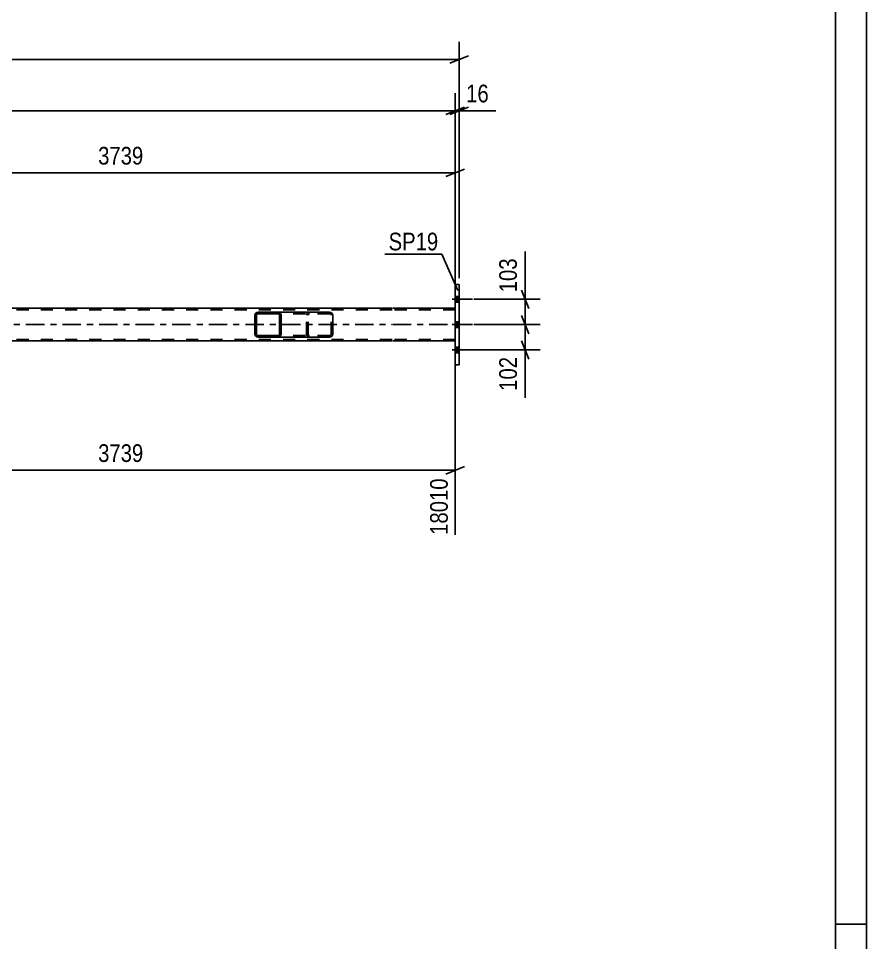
# Model space of a CAD drawing. Header units: millimetres. Extents: x 0 to 841, y 0 to 594.
# Drawn here: x 703.7 to 841, y 146 to 295.5 of the extents above; entities that cross this region are included whole.
import ezdxf

# ---------------------------------------------------------------- set-up
doc = ezdxf.new("R2010")
doc.units = ezdxf.units.MM
doc.linetypes.add('DXK_LINE_DOT2', pattern=[3.9198, 1.9599, -1.9599])
doc.linetypes.add('DXK_LINE_DOT3', pattern=[5.9187, 2.979, -0.9799, 0.9799, -0.9799])
doc.styles.add('Arial Narrow', font='ARIALN.TTF', dxfattribs={"height": 0.2})

# ---------------------------------------------------------------- blocks, each defined once
blk = doc.blocks.new('Unknown-303386140-1133')
at = {"color": 5, "linetype": 'Continuous'}
for p, q in [((841, 0), (841, 594)), ((836, 5), (836, 589)), ((841, 149), (836, 149))]:
    blk.add_line(p, q, dxfattribs=at)
blk = doc.blocks.new('Bolt-303386140-2666 - 2646')
at = {"linetype": 'Continuous'}
for points in [[(775.07, 249.64), (775.07, 250.52), (774.43, 250.52), (774.43, 249.64)], [(775.07, 249.64), (775.07, 250.52), (774.43, 250.52), (774.43, 249.64)], [(775.07, 249.64), (775.07, 250.52), (774.43, 250.52), (774.43, 249.64)], [(775.07, 245.54), (775.07, 246.42), (774.43, 246.42), (774.43, 245.54)], [(775.07, 245.54), (775.07, 246.42), (774.43, 246.42), (774.43, 245.54)], [(775.07, 241.44), (775.07, 242.32), (774.43, 242.32), (774.43, 241.44)], [(775.07, 241.44), (775.07, 242.32), (774.43, 242.32), (774.43, 241.44)], [(775.07, 241.44), (775.07, 242.32), (774.43, 242.32), (774.43, 241.44)]]:
    blk.add_hatch(color=1, dxfattribs=at).paths.add_polyline_path(points)
at = {"color": 1, "linetype": 'Continuous'}
for p, q in [((773.91, 250.08), (777.23, 250.08)), ((773.91, 250.08), (777.23, 250.08)), ((773.91, 250.08), (777.23, 250.08)), ((774.43, 250.52), (775.07, 250.52)), ((774.43, 250.52), (775.07, 250.52)), ((774.43, 250.52), (775.07, 250.52)), ((774.43, 249.64), (775.07, 249.64)), ((774.43, 249.64), (775.07, 249.64)), ((774.43, 249.64), (775.07, 249.64)), ((773.91, 245.98), (777.23, 245.98)), ((773.91, 245.98), (777.23, 245.98)), ((774.43, 246.42), (775.07, 246.42)), ((774.43, 246.42), (775.07, 246.42)), ((774.43, 245.54), (775.07, 245.54)), ((774.43, 245.54), (775.07, 245.54)), ((774.43, 242.32), (775.07, 242.32)), ((774.43, 242.32), (775.07, 242.32)), ((774.43, 242.32), (775.07, 242.32)), ((773.91, 241.88), (777.23, 241.88)), ((773.91, 241.88), (777.23, 241.88)), ((773.91, 241.88), (777.23, 241.88)), ((774.43, 241.44), (775.07, 241.44)), ((774.43, 241.44), (775.07, 241.44)), ((774.43, 241.44), (775.07, 241.44))]:
    blk.add_line(p, q, dxfattribs=at)
blk = doc.blocks.new('Part-303386140-2718 - 2646')
at = {"color": 2, "linetype": 'Continuous'}
for p, q in [((764.21, 248.62), (95.33, 248.62)), ((774.43, 248.62), (764.31, 248.62)), ((764.21, 243.34), (671.36, 243.34)), ((774.43, 243.34), (764.31, 243.34))]:
    blk.add_line(p, q, dxfattribs=at)
at = {"color": 7, "linetype": 'DXK_LINE_DOT2'}
for p, q in [((764.21, 248.38), (95.33, 248.38)), ((774.43, 248.38), (764.31, 248.38)), ((774.43, 248.62), (774.43, 243.34)), ((764.21, 243.58), (95.33, 243.58)), ((774.43, 243.58), (764.31, 243.58))]:
    blk.add_line(p, q, dxfattribs=at)
at = {"color": 7, "linetype": 'DXK_LINE_DOT3'}
for p, q in [((95.33, 245.98), (764.21, 245.98)), ((764.31, 245.98), (774.43, 245.98))]:
    blk.add_line(p, q, dxfattribs=at)
blk = doc.blocks.new('Part-303386140-2772 - 2646')
at = {"color": 2, "linetype": 'Continuous'}
for p, q in [((774.43, 252.48), (775.07, 252.48)), ((774.43, 252.48), (774.43, 252.48)), ((774.43, 252.48), (774.43, 239.48)), ((775.07, 252.48), (775.07, 252.48)), ((775.07, 252.48), (775.07, 239.48)), ((775.07, 239.48), (774.43, 239.48))]:
    blk.add_line(p, q, dxfattribs=at)
at = {"color": 7, "linetype": 'DXK_LINE_DOT2'}
for p, q in [((775.07, 252.48), (774.43, 252.48)), ((775.07, 239.48), (774.43, 239.48))]:
    blk.add_line(p, q, dxfattribs=at)
blk = doc.blocks.new('Part-303386140-2828 - 2646')
at = {"linetype": 'Continuous'}
h = blk.add_hatch(dxfattribs=at)
h.set_pattern_fill('', scale=0.7, style=0, pattern_type=0)
h.set_pattern_definition([(45, (746.2234, 247.6885), (-1.57154, 1.57154), [])])
h.paths.add_polyline_path([(746.26, 247.5), (746.22, 247.69), (746.11, 247.84), (745.95, 247.95), (745.75, 247.98), (742.52, 247.98), (742.32, 247.95), (742.16, 247.84), (742.04, 247.69), (742.01, 247.5), (742.01, 244.46), (742.04, 244.28), (742.16, 244.13), (742.32, 244.02), (742.52, 243.98), (745.75, 243.98), (745.95, 244.02), (746.11, 244.13), (746.22, 244.28), (746.26, 244.46)])
h.paths.add_polyline_path([(745.99, 244.37), (745.93, 244.3), (745.85, 244.24), (745.75, 244.22), (742.52, 244.22), (742.42, 244.24), (742.34, 244.3), (742.28, 244.37), (742.26, 244.46), (742.26, 247.5), (742.28, 247.6), (742.34, 247.67), (742.42, 247.73), (742.52, 247.74), (745.75, 247.74), (745.85, 247.73), (745.93, 247.67), (745.99, 247.6), (746.01, 247.5), (746.01, 244.46)])
at = {"color": 2, "linetype": 'Continuous'}
for p, q in [((742.04, 247.69), (742.01, 247.5)), ((742.01, 244.46), (742.01, 247.5)), ((742.26, 247.5), (742.28, 247.6)), ((742.26, 244.46), (742.26, 247.5)), ((742.28, 247.6), (742.34, 247.67)), ((742.52, 247.98), (742.32, 247.95)), ((742.34, 247.67), (742.42, 247.73)), ((742.42, 247.73), (742.52, 247.74)), ((742.52, 247.98), (745.75, 247.98)), ((742.52, 247.74), (745.75, 247.74)), ((754.1, 247.98), (745.75, 247.98)), ((745.95, 247.95), (745.75, 247.98)), ((745.75, 247.74), (745.85, 247.73)), ((745.85, 247.73), (745.93, 247.67)), ((745.93, 247.67), (745.99, 247.6)), ((745.99, 247.6), (746.01, 247.5)), ((746.01, 244.46), (746.01, 247.5)), ((746.26, 247.5), (746.22, 247.69)), ((746.26, 244.46), (746.26, 247.5)), ((754.1, 247.98), (754.3, 247.95)), ((754.57, 247.69), (754.61, 247.5)), ((754.61, 244.46), (754.61, 247.5)), ((742.01, 244.46), (742.04, 244.28)), ((742.28, 244.37), (742.26, 244.46)), ((742.34, 244.3), (742.28, 244.37)), ((742.32, 244.02), (742.52, 243.98)), ((742.42, 244.24), (742.34, 244.3)), ((742.52, 244.22), (742.42, 244.24)), ((742.52, 244.22), (745.75, 244.22)), ((742.52, 243.98), (745.75, 243.98)), ((745.85, 244.24), (745.75, 244.22)), ((745.75, 243.98), (745.95, 244.02)), ((754.1, 243.98), (745.75, 243.98)), ((745.93, 244.3), (745.85, 244.24)), ((745.99, 244.37), (745.93, 244.3)), ((746.01, 244.46), (745.99, 244.37)), ((746.22, 244.28), (746.26, 244.46)), ((754.3, 244.02), (754.1, 243.98)), ((754.61, 244.46), (754.57, 244.28))]:
    blk.add_line(p, q, dxfattribs=at)
at = {"color": 7, "linetype": 'DXK_LINE_DOT2'}
for p, q in [((745.75, 247.98), (742.52, 247.98)), ((754.1, 247.74), (742.52, 247.74)), ((750.35, 247.5), (750.39, 247.69)), ((750.35, 244.46), (750.35, 247.5)), ((750.63, 247.6), (750.61, 247.5)), ((750.61, 244.46), (750.61, 247.5)), ((750.69, 247.67), (750.63, 247.6)), ((750.67, 247.95), (750.87, 247.98)), ((750.69, 247.67), (750.71, 247.69)), ((750.71, 247.69), (750.77, 247.73)), ((750.77, 247.73), (750.87, 247.74)), ((754.2, 247.73), (754.1, 247.74)), ((754.28, 247.67), (754.2, 247.73)), ((754.34, 247.6), (754.28, 247.67)), ((754.36, 247.5), (754.34, 247.6)), ((754.36, 244.46), (754.36, 247.5)), ((754.1, 244.22), (742.52, 244.22)), ((745.75, 243.98), (742.52, 243.98)), ((750.39, 244.28), (750.35, 244.46)), ((750.61, 244.46), (750.63, 244.37)), ((750.63, 244.37), (750.69, 244.3)), ((750.87, 243.98), (750.67, 244.02)), ((750.69, 244.3), (750.71, 244.28)), ((750.71, 244.28), (750.77, 244.24)), ((750.77, 244.24), (750.87, 244.22)), ((754.1, 244.22), (754.2, 244.24)), ((754.2, 244.24), (754.28, 244.3)), ((754.28, 244.3), (754.34, 244.37)), ((754.34, 244.37), (754.36, 244.46))]:
    blk.add_line(p, q, dxfattribs=at)
at = {"color": 2, "linetype": 'Continuous'}
for centre, start, end in [((742.5, 247.48), 110.7584, 155.6801), ((745.77, 247.48), 24.32, 69.2417), ((754.12, 247.48), 24.32, 69.2417), ((742.5, 244.49), 204.32, 249.2417), ((745.77, 244.49), 290.7584, 335.6801), ((754.12, 244.49), 290.7584, 335.6801)]:
    blk.add_arc(centre, 0.496, start, end, dxfattribs=at)
at = {"color": 7, "linetype": 'DXK_LINE_DOT2'}
for centre, start, end in [((750.85, 247.48), 110.7584, 155.6801), ((750.85, 244.49), 204.32, 249.2417)]:
    blk.add_arc(centre, 0.496, start, end, dxfattribs=at)
blk = doc.blocks.new('StraightDimension-303386140-2901 - 2646')
at = {"color": 7, "linetype": 'Continuous'}
for p, q in [((666.16, 258.03), (666.16, 273.37)), ((774.43, 249.62), (774.43, 273.37)), ((667.66, 271.12), (664.66, 269.92)), ((666.16, 270.52), (774.43, 270.52)), ((772.93, 269.92), (775.93, 271.12))]:
    blk.add_line(p, q, dxfattribs=at)
at = {"color": 0}
blk.add_wipeout([(724.55, 271.27), (724.55, 275.47), (716.04, 275.47), (716.04, 271.27)], dxfattribs=at)
at = {"color": 3, "style": 'Arial Narrow'}
blk.add_text('3739', height=2.863, dxfattribs=at).set_placement((716.64, 271.87))
blk = doc.blocks.new('StraightDimension-303386140-2906 - 2646')
at = {"color": 7, "linetype": 'Continuous'}
for p, q in [((775.07, 253.48), (775.07, 291.71)), ((94.69, 288.86), (775.07, 288.86)), ((773.57, 288.26), (776.57, 289.46))]:
    blk.add_line(p, q, dxfattribs=at)
blk = doc.blocks.new('StraightDimension-303386140-2963 - 2646')
at = {"color": 7, "linetype": 'Continuous'}
for p, q in [((774.43, 253.48), (774.43, 283.43)), ((772.93, 279.98), (775.93, 281.18)), ((95.33, 280.58), (774.43, 280.58))]:
    blk.add_line(p, q, dxfattribs=at)
blk = doc.blocks.new('StraightDimension-303386140-2973 - 2646')
at = {"color": 7, "linetype": 'Continuous'}
for p, q in [((774.43, 253.48), (774.43, 283.43)), ((775.07, 253.48), (775.07, 283.43)), ((772.93, 279.98), (775.93, 281.18)), ((776.57, 281.18), (773.57, 279.98)), ((774.43, 280.58), (775.07, 280.58)), ((775.07, 280.58), (780.98, 280.58)), ((775.07, 280.58), (780.98, 280.58))]:
    blk.add_line(p, q, dxfattribs=at)
at = {"color": 0}
blk.add_wipeout([(780.45, 281.33), (780.45, 285.53), (775.6, 285.53), (775.6, 281.33)], dxfattribs=at)
at = {"color": 3, "style": 'Arial Narrow'}
blk.add_text('16', height=2.863, dxfattribs=at).set_placement((776.2, 281.93))
blk = doc.blocks.new('StraightDimension-303386140-21994 - 2646')
at = {"color": 7, "linetype": 'Continuous'}
for p, q in [((785.76, 250.08), (785.76, 257.82)), ((785.76, 250.08), (785.76, 257.82)), ((785.16, 251.58), (786.36, 248.58)), ((777.47, 250.08), (788.16, 250.08)), ((785.76, 245.98), (785.76, 250.08)), ((786.36, 244.48), (785.16, 247.48)), ((777.47, 245.98), (788.16, 245.98))]:
    blk.add_line(p, q, dxfattribs=at)
at = {"color": 0}
blk.add_wipeout([(785.01, 257.29), (780.81, 257.29), (780.81, 250.61), (785.01, 250.61)], dxfattribs=at)
at = {"color": 3, "style": 'Arial Narrow'}
blk.add_text('103', height=2.863, rotation=90.0002, dxfattribs=at).set_placement((784.41, 251.21))
blk = doc.blocks.new('StraightDimension-303386140-21995 - 2646')
at = {"color": 7, "linetype": 'Continuous'}
for p, q in [((785.16, 247.48), (786.36, 244.48)), ((777.47, 245.98), (788.16, 245.98)), ((785.76, 241.88), (785.76, 245.98)), ((786.36, 240.38), (785.16, 243.38)), ((777, 241.88), (788.16, 241.88)), ((785.76, 241.88), (785.76, 234.15)), ((785.76, 241.88), (785.76, 234.15))]:
    blk.add_line(p, q, dxfattribs=at)
at = {"color": 0}
blk.add_wipeout([(785.01, 241.36), (780.81, 241.36), (780.81, 234.68), (785.01, 234.68)], dxfattribs=at)
at = {"color": 3, "style": 'Arial Narrow'}
blk.add_text('102', height=2.863, rotation=90.0002, dxfattribs=at).set_placement((784.41, 235.28))
blk = doc.blocks.new('StraightDimension-303386140-24039 - 2646')
at = {"color": 7, "linetype": 'Continuous'}
for p, q in [((774.43, 242.34), (774.43, 211.98)), ((666.16, 233.95), (666.16, 211.98)), ((667.66, 223.02), (664.66, 221.82)), ((772.93, 221.82), (775.93, 223.02)), ((666.16, 222.42), (774.43, 222.42))]:
    blk.add_line(p, q, dxfattribs=at)
at = {"color": 0}
blk.add_wipeout([(724.55, 223.17), (724.55, 227.37), (716.04, 227.37), (716.04, 223.17)], dxfattribs=at)
at = {"color": 3, "style": 'Arial Narrow'}
blk.add_text('3739', height=2.863, dxfattribs=at).set_placement((716.64, 223.77))
at = {"color": 0, "linetype": 'Continuous'}
blk.add_wipeout([(773.83, 221.72), (769.63, 221.72), (769.63, 211.38), (773.83, 211.38)], dxfattribs=at)
at = {"color": 3, "linetype": 'Continuous', "style": 'Arial Narrow'}
blk.add_text('18010', height=2.863, rotation=90.0002, dxfattribs=at).set_placement((773.23, 211.98))
blk = doc.blocks.new('Mark-303386140-2768 - 2646')
at = {"color": 0}
blk.add_wipeout([(771.69, 257.99), (771.69, 260.99), (763.65, 260.99), (763.65, 257.99)], dxfattribs=at)
blk.add_wipeout([(771.69, 257.99), (771.69, 260.99), (763.65, 260.99), (763.65, 257.99)], dxfattribs=at)
at = {"color": 30, "linetype": 'Continuous'}
for p in [(763.05, 257.39), (774.84, 251.52)]:
    blk.add_line(p, (772.29, 257.39), dxfattribs=at)
at = {"color": 3, "style": 'Arial Narrow'}
blk.add_text('SP19', height=2.863, dxfattribs=at).set_placement((763.65, 257.99))

msp = doc.modelspace()

# ---------------------------------------------------------------- block references
for name in ['Unknown-303386140-1133', 'Part-303386140-2772 - 2646', 'Bolt-303386140-2666 - 2646', 'Part-303386140-2718 - 2646', 'Part-303386140-2828 - 2646']:
    msp.add_blockref(name, (0, 0))

# ---------------------------------------------------------------- next in the draw order: block references
for name in ['StraightDimension-303386140-2901 - 2646', 'StraightDimension-303386140-24039 - 2646']:
    msp.add_blockref(name, (0, 0))

# ---------------------------------------------------------------- next in the draw order: block references
msp.add_blockref('StraightDimension-303386140-2906 - 2646', (0, 0))

# ---------------------------------------------------------------- next in the draw order: block references
msp.add_blockref('StraightDimension-303386140-2963 - 2646', (0, 0))

# ---------------------------------------------------------------- next in the draw order: block references
msp.add_blockref('StraightDimension-303386140-2973 - 2646', (0, 0))

# ---------------------------------------------------------------- next in the draw order: block references
for name in ['Mark-303386140-2768 - 2646', 'StraightDimension-303386140-21994 - 2646']:
    msp.add_blockref(name, (0, 0))

# ---------------------------------------------------------------- next in the draw order: block references
msp.add_blockref('StraightDimension-303386140-21995 - 2646', (0, 0))

doc.saveas('drawing.dxf')
